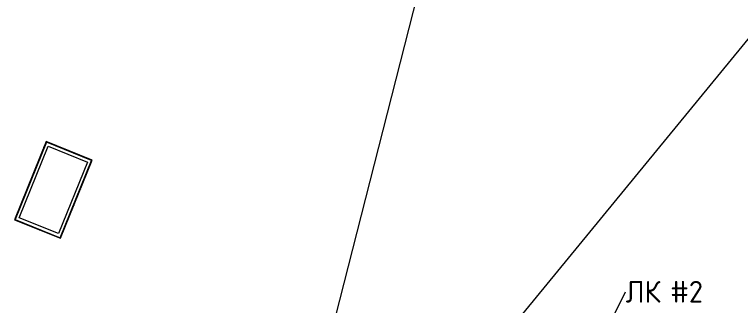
# Model space of a CAD drawing. Header units: millimetres. Extents: x -584918 to 2941280, y 3000189 to 4229862.
# Drawn here: x 180300 to 191998, y 4037777 to 4042472 of the extents above; entities that cross this region are included whole.
import ezdxf

# ---------------------------------------------------------------- set-up
doc = ezdxf.new("R2010")
doc.units = ezdxf.units.MM
for name, color, linetype, lineweight in [('Аннотация', 7, 'Continuous', 0), ('Стены наружные', 7, 'Continuous', 0), ('Стены отделка', 7, 'Continuous', 0), ('Стены штриховка', 7, 'Continuous', 0), ('экспертиза ДУ пояснения', 6, 'Continuous', 0)]:
    doc.layers.add(name, color=color, linetype=linetype, lineweight=lineweight)
doc.styles.add('GOST Common_1', font='', dxfattribs={"height": 700})
doc.styles.get('GOST Common_1').set_extended_font_data('GOST Common')
pattern_1 = [(45, (188753.27, 4005092.9), (-235.7317, 235.7317), []), (45, (188910.42, 4005092.9), (-235.7317, 235.7317), [])]

msp = doc.modelspace()

# ---------------------------------------------------------------- hatches: boundary and pattern name
at = {"layer": 'Стены наружные'}
h = msp.add_hatch(dxfattribs=at)
h.set_pattern_fill('FP_6', color=256, style=0, pattern_type=2)
h.set_pattern_definition(pattern_1)
h.paths.add_polyline_path([(180307.745, 4039157.131), (180813.09, 4040411.137), (180805.67, 4040414.127), (180300.325, 4039160.121)])
h = msp.add_hatch(dxfattribs=at)
h.set_pattern_fill('FP_6', color=256, style=0, pattern_type=2)
h.set_pattern_definition(pattern_1)
h.paths.add_polyline_path([(181547.685, 4040115.106), (181550.676, 4040122.526), (180808.66, 4040421.547), (180805.67, 4040414.127), (181540.265, 4040118.096)])
h = msp.add_hatch(dxfattribs=at)
h.set_pattern_fill('FP_6', color=256, style=0, pattern_type=2)
h.set_pattern_definition(pattern_1)
h.paths.add_polyline_path([(181042.34, 4038861.1), (181547.685, 4040115.106), (181540.265, 4040118.096), (181034.92, 4038864.09), (181037.91, 4038862.885)])
h = msp.add_hatch(dxfattribs=at)
h.set_pattern_fill('FP_6', color=256, style=0, pattern_type=2)
h.set_pattern_definition(pattern_1)
h.paths.add_polyline_path([(181034.92, 4038864.09), (181037.91, 4038871.511), (180310.735, 4039164.551), (180307.745, 4039157.131), (181016.507, 4038871.511)])

# ---------------------------------------------------------------- linework, layer by layer
at = {"layer": 'Аннотация'}
msp.add_line((188442.079, 4034577.524), (190147.96, 4037999.103), dxfattribs=at)
at = {"layer": 'Стены отделка'}
for p, q in [((180808.66, 4040421.547), (180300.325, 4039160.121)), ((180375.8, 4039192.238), (180840.778, 4040346.072)), ((181550.676, 4040122.526), (180808.66, 4040421.547)), ((180840.778, 4040346.072), (181475.2, 4040090.409)), ((181042.34, 4038861.1), (181550.676, 4040122.526)), ((181475.2, 4040090.409), (181010.223, 4038936.575)), ((181010.223, 4038936.575), (180375.8, 4039192.238)), ((180300.325, 4039160.121), (181042.34, 4038861.1))]:
    msp.add_line(p, q, dxfattribs=at)
at = {"layer": 'Стены штриховка'}
for p, q in [((180813.09, 4040411.137), (180310.735, 4039164.551)), ((181540.265, 4040118.096), (180813.09, 4040411.137)), ((181037.91, 4038871.511), (181540.265, 4040118.096)), ((180310.735, 4039164.551), (181037.91, 4038871.511))]:
    msp.add_line(p, q, dxfattribs=at)
at = {"layer": 'экспертиза ДУ пояснения'}
for points in [[(184630.415, 4034276.14), (193386.705, 4068671.897)], [(184147.015, 4032340.881), (213651.032, 4068347.712)]]:
    msp.add_lwpolyline(points, dxfattribs=at)

# ---------------------------------------------------------------- texts
at = {"layer": 'Аннотация', "char_height": 350, "attachment_point": 1, "style": 'GOST Common_1'}
for s, insert, width in [('ЛК', (190147.96, 4038174.103), 613.29094), (' #2', (190653.975, 4038174.103), 750.3795)]:
    msp.add_mtext(s, dxfattribs=dict(at, insert=insert, width=width))

doc.saveas('drawing.dxf')
